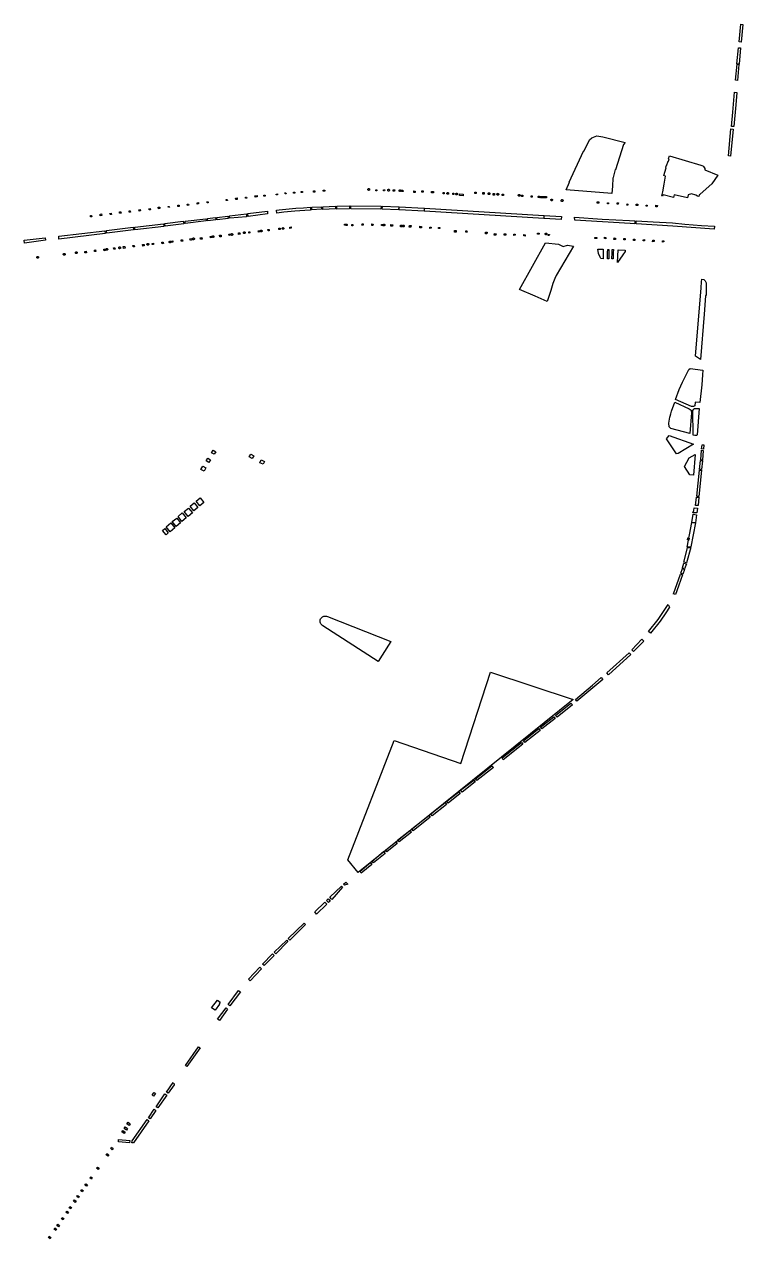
# Model space of a CAD drawing. Header units: millimetres. Extents: x 734061 to 736248, y 4017837 to 4020740.
# Drawn here: x 735771 to 736231, y 4018589 to 4019365 of the extents above; entities that cross this region are included whole.
import ezdxf

# ---------------------------------------------------------------- set-up
doc = ezdxf.new("R2010")
doc.units = ezdxf.units.MM
for name, color, linetype, true_color in [('bolvar', 143, 'Continuous', 0x3faae0), ('lachaki', 215, 'Continuous', 0xa953ac), ('park', 3, 'Continuous', 0x1ffa07)]:
    doc.layers.add(name, color=color, linetype=linetype, true_color=true_color)

msp = doc.modelspace()

# ---------------------------------------------------------------- linework, layer by layer
at = {"layer": 'bolvar'}
for points in [[(736230.97, 4019364.53), (736229.95, 4019353.3), (736228.62, 4019353.4), (736229.65, 4019364.63)], [(736229.57, 4019349.5), (736228.65, 4019339.09), (736227.28, 4019339.29), (736228.26, 4019349.59)], [(736227.32, 4019339.14), (736228.56, 4019338.97), (736227.65, 4019328.77), (736226.38, 4019328.83)], [(736227.14, 4019321.1), (736226.46, 4019313.11), (736225.32, 4019299.29), (736223.83, 4019299.34), (736224.55, 4019308.55), (736225.73, 4019321.23)], [(736224.81, 4019297.58), (736223.18, 4019280.45), (736221.83, 4019280.5), (736223.42, 4019297.71)], [(735933.4, 4019256.21), (735933.5, 4019255.64), (735932.52, 4019255.57), (735932.47, 4019256.11)], [(735938.77, 4019256.99), (735938.89, 4019256.37), (735938.21, 4019256.26), (735938.08, 4019256.88)], [(735944.6, 4019257.4), (735944.6, 4019256.68), (735943.74, 4019256.71), (735943.74, 4019257.42)], [(735949.37, 4019257.87), (735949.38, 4019257.06), (735948.55, 4019257.06), (735948.54, 4019257.86)], [(735957.21, 4019258.18), (735957.21, 4019257.44), (735956.36, 4019257.43), (735956.36, 4019258.18)], [(735963.6, 4019257.89), (735962.65, 4019257.92), (735962.67, 4019258.66), (735963.6, 4019258.63)], [(735991.78, 4019259.62), (735991.88, 4019259.61), (735991.98, 4019259.59), (735992.07, 4019259.55), (735992.15, 4019259.49), (735992.22, 4019259.42), (735992.28, 4019259.34), (735992.32, 4019259.25), (735992.35, 4019259.15), (735992.36, 4019259.05), (735992.35, 4019258.95), (735992.32, 4019258.86), (735992.28, 4019258.77), (735992.22, 4019258.69), (735992.15, 4019258.61), (735992.07, 4019258.56), (735991.98, 4019258.52), (735991.88, 4019258.49), (735991.78, 4019258.48), (735991.69, 4019258.49), (735991.59, 4019258.52), (735991.5, 4019258.56), (735991.42, 4019258.61), (735991.35, 4019258.69), (735991.29, 4019258.77), (735991.25, 4019258.86), (735991.22, 4019258.95), (735991.21, 4019259.05), (735991.22, 4019259.15), (735991.25, 4019259.25), (735991.29, 4019259.34), (735991.35, 4019259.42), (735991.42, 4019259.49), (735991.5, 4019259.55), (735991.59, 4019259.59), (735991.69, 4019259.61)], [(735996.95, 4019258.83), (735996.95, 4019258.25), (735996.27, 4019258.25), (735996.27, 4019258.83)], [(736001.97, 4019258.91), (736001.95, 4019258.21), (736001.27, 4019258.23), (736001.28, 4019258.92)], [(736004.47, 4019259.21), (736004.57, 4019259.2), (736004.67, 4019259.17), (736004.76, 4019259.13), (736004.84, 4019259.07), (736004.92, 4019259), (736004.97, 4019258.92), (736005.02, 4019258.83), (736005.04, 4019258.73), (736005.05, 4019258.63), (736005.04, 4019258.53), (736005.02, 4019258.43), (736004.97, 4019258.34), (736004.92, 4019258.26), (736004.84, 4019258.18), (736004.76, 4019258.13), (736004.67, 4019258.08), (736004.57, 4019258.06), (736004.47, 4019258.05), (736004.37, 4019258.06), (736004.27, 4019258.08), (736004.18, 4019258.13), (736004.1, 4019258.18), (736004.03, 4019258.26), (736003.97, 4019258.34), (736003.93, 4019258.43), (736003.9, 4019258.53), (736003.89, 4019258.63), (736003.9, 4019258.73), (736003.93, 4019258.83), (736003.97, 4019258.92), (736004.03, 4019259), (736004.1, 4019259.07), (736004.18, 4019259.13), (736004.27, 4019259.17), (736004.37, 4019259.2)], [(736008.35, 4019257.96), (736007.43, 4019258.02), (736007.47, 4019258.86), (736008.38, 4019258.79)], [(736011.73, 4019258.81), (736011.82, 4019258.8), (736011.91, 4019258.78), (736012, 4019258.74), (736012.07, 4019258.69), (736012.13, 4019258.62), (736012.19, 4019258.55), (736012.23, 4019258.46), (736012.25, 4019258.38), (736012.26, 4019258.29), (736012.25, 4019258.19), (736012.23, 4019258.11), (736012.19, 4019258.02), (736012.13, 4019257.95), (736012.07, 4019257.88), (736012, 4019257.83), (736011.91, 4019257.79), (736011.82, 4019257.77), (736011.73, 4019257.76), (736011.64, 4019257.77), (736011.55, 4019257.79), (736011.47, 4019257.83), (736011.4, 4019257.88), (736011.33, 4019257.95), (736011.28, 4019258.02), (736011.24, 4019258.11), (736011.22, 4019258.19), (736011.21, 4019258.29), (736011.22, 4019258.38), (736011.24, 4019258.46), (736011.28, 4019258.55), (736011.33, 4019258.62), (736011.4, 4019258.69), (736011.47, 4019258.74), (736011.55, 4019258.78), (736011.64, 4019258.8)], [(736013.68, 4019258.71), (736013.69, 4019257.81), (736012.8, 4019257.82), (736012.78, 4019258.72)], [(736021.36, 4019258.08), (736021.36, 4019257.2), (736020.54, 4019257.2), (736020.52, 4019258.1)], [(736026.63, 4019258.18), (736026.64, 4019257.28), (736025.75, 4019257.29), (736025.74, 4019258.19)], [(736031.86, 4019257.8), (736031.87, 4019257.82), (736033.18, 4019257.87), (736033.19, 4019256.9), (736031.84, 4019256.9)], [(736040.11, 4019257.08), (736040.11, 4019256.19), (736039.29, 4019256.2), (736039.28, 4019257.1)], [(736042.3, 4019257.07), (736042.4, 4019257.06), (736042.49, 4019257.04), (736042.58, 4019257), (736042.66, 4019256.94), (736042.72, 4019256.88), (736042.78, 4019256.8), (736042.82, 4019256.71), (736042.84, 4019256.62), (736042.85, 4019256.52), (736042.84, 4019256.43), (736042.82, 4019256.33), (736042.78, 4019256.25), (736042.72, 4019256.17), (736042.66, 4019256.1), (736042.58, 4019256.05), (736042.49, 4019256.01), (736042.4, 4019255.98), (736042.3, 4019255.97), (736042.21, 4019255.98), (736042.11, 4019256.01), (736042.03, 4019256.05), (736041.95, 4019256.1), (736041.88, 4019256.17), (736041.83, 4019256.25), (736041.79, 4019256.33), (736041.76, 4019256.43), (736041.75, 4019256.52), (736041.76, 4019256.62), (736041.79, 4019256.71), (736041.83, 4019256.8), (736041.88, 4019256.88), (736041.95, 4019256.94), (736042.03, 4019257), (736042.11, 4019257.04), (736042.21, 4019257.06)], [(736046.28, 4019256.74), (736046.29, 4019255.85), (736045.47, 4019255.86), (736045.45, 4019256.76)], [(736047.96, 4019256.69), (736048.06, 4019256.68), (736048.15, 4019256.66), (736048.23, 4019256.62), (736048.31, 4019256.57), (736048.38, 4019256.5), (736048.43, 4019256.42), (736048.47, 4019256.34), (736048.5, 4019256.25), (736048.5, 4019256.15), (736048.5, 4019256.06), (736048.47, 4019255.97), (736048.43, 4019255.88), (736048.38, 4019255.81), (736048.31, 4019255.74), (736048.23, 4019255.69), (736048.15, 4019255.65), (736048.06, 4019255.62), (736047.96, 4019255.61), (736047.87, 4019255.62), (736047.78, 4019255.65), (736047.69, 4019255.69), (736047.62, 4019255.74), (736047.55, 4019255.81), (736047.5, 4019255.88), (736047.46, 4019255.97), (736047.43, 4019256.06), (736047.43, 4019256.15), (736047.43, 4019256.25), (736047.46, 4019256.34), (736047.5, 4019256.42), (736047.55, 4019256.5), (736047.62, 4019256.57), (736047.69, 4019256.62), (736047.78, 4019256.66), (736047.87, 4019256.68)], [(736049.86, 4019256.12), (736049.87, 4019256.14), (736049.86, 4019256.23), (736052.13, 4019256.14), (736052.16, 4019255.09), (736049.83, 4019255.2)], [(736060.48, 4019257.35), (736060.49, 4019256.45), (736059.6, 4019256.46), (736059.59, 4019257.36)], [(736065.56, 4019257.04), (736065.56, 4019256.15), (736064.74, 4019256.16), (736064.72, 4019257.06)], [(736068.66, 4019257.01), (736068.77, 4019257), (736068.87, 4019256.97), (736068.96, 4019256.92), (736069.05, 4019256.87), (736069.12, 4019256.79), (736069.18, 4019256.71), (736069.23, 4019256.61), (736069.25, 4019256.51), (736069.26, 4019256.41), (736069.25, 4019256.3), (736069.23, 4019256.2), (736069.18, 4019256.11), (736069.12, 4019256.02), (736069.05, 4019255.95), (736068.96, 4019255.89), (736068.87, 4019255.84), (736068.77, 4019255.82), (736068.66, 4019255.81), (736068.56, 4019255.82), (736068.46, 4019255.84), (736068.37, 4019255.89), (736068.28, 4019255.95), (736068.21, 4019256.02), (736068.15, 4019256.11), (736068.1, 4019256.2), (736068.08, 4019256.3), (736068.07, 4019256.41), (736068.08, 4019256.51), (736068.1, 4019256.61), (736068.15, 4019256.71), (736068.21, 4019256.79), (736068.28, 4019256.87), (736068.37, 4019256.92), (736068.46, 4019256.97), (736068.56, 4019257)], [(736071.29, 4019256.5), (736072.13, 4019256.5), (736072.16, 4019255.45), (736071.32, 4019255.52), (736071.28, 4019255.5)], [(736074.32, 4019256.6), (736074.42, 4019256.59), (736074.51, 4019256.56), (736074.6, 4019256.52), (736074.68, 4019256.46), (736074.75, 4019256.39), (736074.81, 4019256.31), (736074.85, 4019256.22), (736074.88, 4019256.13), (736074.89, 4019256.03), (736074.88, 4019255.93), (736074.85, 4019255.83), (736074.81, 4019255.74), (736074.75, 4019255.66), (736074.68, 4019255.59), (736074.6, 4019255.53), (736074.51, 4019255.49), (736074.42, 4019255.46), (736074.32, 4019255.45), (736074.22, 4019255.46), (736074.12, 4019255.49), (736074.03, 4019255.53), (736073.95, 4019255.59), (736073.88, 4019255.66), (736073.82, 4019255.74), (736073.78, 4019255.83), (736073.75, 4019255.93), (736073.74, 4019256.03), (736073.75, 4019256.13), (736073.78, 4019256.22), (736073.82, 4019256.31), (736073.88, 4019256.39), (736073.95, 4019256.46), (736074.03, 4019256.52), (736074.12, 4019256.56), (736074.22, 4019256.59)], [(736077.93, 4019256.12), (736077.93, 4019255.23), (736077.11, 4019255.24), (736077.09, 4019256.14)], [(736088, 4019255.91), (736088.1, 4019255.9), (736088.19, 4019255.88), (736088.28, 4019255.83), (736088.37, 4019255.78), (736088.44, 4019255.71), (736088.49, 4019255.62), (736088.54, 4019255.53), (736088.56, 4019255.44), (736088.57, 4019255.34), (736088.56, 4019255.24), (736088.54, 4019255.14), (736088.49, 4019255.05), (736088.44, 4019254.97), (736088.37, 4019254.9), (736088.28, 4019254.84), (736088.19, 4019254.8), (736088.1, 4019254.77), (736088, 4019254.76), (736087.9, 4019254.77), (736087.8, 4019254.8), (736087.71, 4019254.84), (736087.63, 4019254.9), (736087.56, 4019254.97), (736087.5, 4019255.05), (736087.46, 4019255.14), (736087.43, 4019255.24), (736087.42, 4019255.34), (736087.43, 4019255.44), (736087.46, 4019255.53), (736087.5, 4019255.62), (736087.56, 4019255.71), (736087.63, 4019255.78), (736087.71, 4019255.83), (736087.8, 4019255.88), (736087.9, 4019255.9)], [(735864.16, 4019248.26), (735864.24, 4019247.65), (735863.64, 4019247.56), (735863.54, 4019248.14)], [(735870.53, 4019248.26), (735869.65, 4019248.21), (735869.6, 4019249.01), (735870.46, 4019249.06)], [(735876.57, 4019249.73), (735876.67, 4019248.98), (735875.79, 4019248.85), (735875.71, 4019249.61)], [(735882.84, 4019250.64), (735882.94, 4019249.78), (735882.13, 4019249.71), (735882, 4019250.52)], [(735889.1, 4019250.54), (735888.35, 4019250.44), (735888.26, 4019251.12), (735889.02, 4019251.24)], [(735901.27, 4019252.75), (735901.35, 4019252.06), (735900.68, 4019251.96), (735900.6, 4019252.65)], [(735906.67, 4019252.6), (735906.57, 4019253.46), (735907.52, 4019253.63), (735907.67, 4019252.76)], [(735913.66, 4019254.12), (735913.76, 4019253.46), (735913.03, 4019253.41), (735913.01, 4019254.1)], [(735920.3, 4019255.19), (735920.31, 4019254.29), (735919.05, 4019254.07), (735918.96, 4019255)], [(735925.5, 4019254.73), (735924.66, 4019254.72), (735924.6, 4019255.4), (735925.49, 4019255.53)], [(735962.3, 4019246.31), (735962.33, 4019248.07), (735970.42, 4019248.42), (735970.55, 4019246.59)], [(735971.41, 4019248.47), (735979.4, 4019248.69), (735979.51, 4019246.76), (735971.44, 4019246.5)], [(735980.31, 4019248.63), (735999.61, 4019248.37), (735999.6, 4019246.54), (735980.33, 4019246.75)], [(736000.48, 4019248.37), (736010.92, 4019247.97), (736010.87, 4019246.1), (736000.46, 4019246.47)], [(736090.34, 4019255.44), (736090.34, 4019254.56), (736089.52, 4019254.57), (736089.51, 4019255.47)], [(736096.35, 4019254.21), (736095.55, 4019254.25), (736095.58, 4019255.01), (736096.39, 4019254.97)], [(736100.58, 4019254.86), (736100.67, 4019254.85), (736100.76, 4019254.83), (736100.84, 4019254.79), (736100.91, 4019254.74), (736100.98, 4019254.67), (736101.03, 4019254.6), (736101.07, 4019254.52), (736101.09, 4019254.43), (736101.1, 4019254.34), (736101.09, 4019254.25), (736101.07, 4019254.16), (736101.03, 4019254.08), (736100.98, 4019254.01), (736100.91, 4019253.94), (736100.84, 4019253.89), (736100.76, 4019253.85), (736100.67, 4019253.83), (736100.58, 4019253.82), (736100.49, 4019253.83), (736100.4, 4019253.85), (736100.32, 4019253.89), (736100.24, 4019253.94), (736100.18, 4019254.01), (736100.13, 4019254.08), (736100.09, 4019254.16), (736100.07, 4019254.25), (736100.06, 4019254.34), (736100.07, 4019254.43), (736100.09, 4019254.52), (736100.13, 4019254.6), (736100.18, 4019254.67), (736100.24, 4019254.74), (736100.32, 4019254.79), (736100.4, 4019254.83), (736100.49, 4019254.85)], [(736105.53, 4019253.62), (736101.7, 4019253.75), (736101.72, 4019254.66), (736105.56, 4019254.51)], [(736108.76, 4019252.96), (736108.86, 4019252.95), (736108.95, 4019252.92), (736109.03, 4019252.88), (736109.11, 4019252.83), (736109.18, 4019252.76), (736109.24, 4019252.68), (736109.28, 4019252.59), (736109.3, 4019252.5), (736109.31, 4019252.41), (736109.3, 4019252.31), (736109.28, 4019252.22), (736109.24, 4019252.13), (736109.18, 4019252.05), (736109.11, 4019251.98), (736109.03, 4019251.93), (736108.95, 4019251.89), (736108.86, 4019251.86), (736108.76, 4019251.86), (736108.66, 4019251.86), (736108.57, 4019251.89), (736108.48, 4019251.93), (736108.41, 4019251.98), (736108.34, 4019252.05), (736108.28, 4019252.13), (736108.24, 4019252.22), (736108.22, 4019252.31), (736108.21, 4019252.41), (736108.22, 4019252.5), (736108.24, 4019252.59), (736108.28, 4019252.68), (736108.34, 4019252.76), (736108.41, 4019252.83), (736108.48, 4019252.88), (736108.57, 4019252.92), (736108.66, 4019252.95)], [(736115.44, 4019252.61), (736115.54, 4019252.6), (736115.65, 4019252.57), (736115.74, 4019252.53), (736115.83, 4019252.47), (736115.91, 4019252.39), (736115.97, 4019252.3), (736116.01, 4019252.21), (736116.04, 4019252.1), (736116.05, 4019252), (736116.04, 4019251.89), (736116.01, 4019251.79), (736115.97, 4019251.69), (736115.91, 4019251.6), (736115.83, 4019251.53), (736115.74, 4019251.46), (736115.65, 4019251.42), (736115.54, 4019251.39), (736115.44, 4019251.38), (736115.33, 4019251.39), (736115.23, 4019251.42), (736115.13, 4019251.46), (736115.04, 4019251.53), (736114.97, 4019251.6), (736114.91, 4019251.69), (736114.86, 4019251.79), (736114.83, 4019251.89), (736114.82, 4019252), (736114.83, 4019252.1), (736114.86, 4019252.21), (736114.91, 4019252.3), (736114.97, 4019252.39), (736115.04, 4019252.47), (736115.13, 4019252.53), (736115.23, 4019252.57), (736115.33, 4019252.6)], [(736138.85, 4019251.13), (736138.84, 4019250.21), (736137.94, 4019250.23), (736137.94, 4019251.13)], [(736145.16, 4019250.5), (736145.15, 4019249.88), (736144.53, 4019249.89), (736144.55, 4019250.5)], [(736151.38, 4019249.62), (736150.6, 4019249.63), (736150.68, 4019250.43), (736151.47, 4019250.44)], [(736157.47, 4019249.08), (736156.84, 4019249.13), (736156.95, 4019249.8), (736157.56, 4019249.76)], [(736163.8, 4019249.6), (736163.8, 4019248.77), (736162.9, 4019248.8), (736162.9, 4019249.62)], [(736169.87, 4019248.43), (736169.21, 4019248.48), (736169.27, 4019249.09), (736169.92, 4019249.04)], [(736176.38, 4019248.89), (736176.3, 4019247.97), (736175.37, 4019248.05), (736175.44, 4019248.97)], [(735814.52, 4019242.42), (735814.63, 4019241.68), (735813.82, 4019241.56), (735813.73, 4019242.38)], [(735819.91, 4019243.21), (735820.83, 4019243.41), (735820.96, 4019242.42), (735819.99, 4019242.26)], [(735827.03, 4019243.9), (735827.22, 4019243.16), (735826.31, 4019242.99), (735826.21, 4019243.76)], [(735833.25, 4019244.83), (735833.41, 4019243.91), (735832.42, 4019243.82), (735832.32, 4019244.67)], [(735838.63, 4019244.51), (735838.45, 4019245.31), (735839.22, 4019245.35), (735839.4, 4019244.58)], [(735845.63, 4019246.19), (735845.72, 4019245.42), (735844.91, 4019245.2), (735844.76, 4019246.13)], [(735852.03, 4019246.91), (735852.15, 4019246.09), (735851.35, 4019245.99), (735851.22, 4019246.79)], [(735858.05, 4019247.72), (735858.15, 4019246.8), (735857.28, 4019246.75), (735857.19, 4019247.67)], [(735874.27, 4019238.81), (735887.6, 4019240.39), (735887.74, 4019238.95), (735874.42, 4019237.35)], [(735888.7, 4019240.49), (735893.7, 4019241.09), (735893.87, 4019239.62), (735888.89, 4019239.07)], [(735894.6, 4019241.18), (735901.68, 4019241.99), (735901.86, 4019240.57), (735894.81, 4019239.73)], [(735902.71, 4019242.29), (735913.49, 4019243.49), (735913.69, 4019241.56), (735902.84, 4019240.62)], [(735914.46, 4019243.72), (735926.94, 4019245.13), (735927.11, 4019243.41), (735914.74, 4019241.73)], [(735954.43, 4019247.71), (735954.52, 4019245.9), (735950.94, 4019245.63), (735944.56, 4019245.2), (735937.37, 4019244.46), (735932.97, 4019243.97), (735932.83, 4019245.81), (735934.54, 4019245.96), (735938.82, 4019246.42), (735945.23, 4019247.03), (735950.04, 4019247.39)], [(735955.45, 4019247.71), (735961.37, 4019248), (735961.46, 4019246.4), (735955.46, 4019246.04)], [(736027.26, 4019247.1), (736027.29, 4019245.23), (736011.15, 4019246.09), (736011.25, 4019247.97)], [(736103.71, 4019242.44), (736103.7, 4019240.56), (736027.41, 4019245.18), (736027.46, 4019247.12)], [(736115.06, 4019241.77), (736114.92, 4019239.94), (736103.88, 4019240.56), (736103.89, 4019242.41)], [(736161.91, 4019239.03), (736161.89, 4019237.2), (736158.98, 4019237.35), (736123.57, 4019239.46), (736123.38, 4019241.29), (736141.03, 4019240.19), (736158.52, 4019239.25)], [(735793.62, 4019229.25), (735822.93, 4019232.72), (735823.13, 4019231.01), (735793.54, 4019227.38)], [(735824.1, 4019232.81), (735841.19, 4019234.88), (735841.37, 4019233.18), (735824.29, 4019231.15)], [(735842.14, 4019235.08), (735860.47, 4019237.14), (735860.64, 4019235.5), (735842.25, 4019233.36)], [(735861.54, 4019235.62), (735861.34, 4019237.33), (735873.1, 4019238.76), (735873.41, 4019237.12)], [(735921.07, 4019232.63), (735921.96, 4019232.71), (735922.04, 4019231.94), (735921.24, 4019231.82)], [(735922.93, 4019233.12), (735923.04, 4019233.11), (735923.13, 4019233.08), (735923.23, 4019233.04), (735923.31, 4019232.98), (735923.38, 4019232.91), (735923.44, 4019232.82), (735923.48, 4019232.73), (735923.51, 4019232.63), (735923.52, 4019232.53), (735923.51, 4019232.43), (735923.48, 4019232.33), (735923.44, 4019232.24), (735923.38, 4019232.16), (735923.31, 4019232.09), (735923.23, 4019232.03), (735923.13, 4019231.98), (735923.04, 4019231.96), (735922.93, 4019231.95), (735922.83, 4019231.96), (735922.74, 4019231.98), (735922.64, 4019232.03), (735922.56, 4019232.09), (735922.49, 4019232.16), (735922.43, 4019232.24), (735922.39, 4019232.33), (735922.36, 4019232.43), (735922.35, 4019232.53), (735922.36, 4019232.63), (735922.39, 4019232.73), (735922.43, 4019232.82), (735922.49, 4019232.91), (735922.56, 4019232.98), (735922.64, 4019233.04), (735922.74, 4019233.08), (735922.83, 4019233.11)], [(735927.26, 4019233.39), (735928.1, 4019233.49), (735928.15, 4019232.68), (735927.36, 4019232.6)], [(735935.02, 4019234.25), (735935.1, 4019233.54), (735934.31, 4019233.42), (735934.16, 4019234.28)], [(735936.94, 4019234.68), (735937.03, 4019234.67), (735937.12, 4019234.64), (735937.21, 4019234.6), (735937.28, 4019234.55), (735937.35, 4019234.48), (735937.4, 4019234.41), (735937.44, 4019234.32), (735937.47, 4019234.23), (735937.48, 4019234.14), (735937.47, 4019234.04), (735937.44, 4019233.95), (735937.4, 4019233.87), (735937.35, 4019233.79), (735937.28, 4019233.72), (735937.21, 4019233.67), (735937.12, 4019233.63), (735937.03, 4019233.6), (735936.94, 4019233.6), (735936.84, 4019233.6), (735936.75, 4019233.63), (735936.67, 4019233.67), (735936.59, 4019233.72), (735936.52, 4019233.79), (735936.47, 4019233.87), (735936.43, 4019233.95), (735936.41, 4019234.04), (735936.4, 4019234.14), (735936.41, 4019234.23), (735936.43, 4019234.32), (735936.47, 4019234.41), (735936.52, 4019234.48), (735936.59, 4019234.55), (735936.67, 4019234.6), (735936.75, 4019234.64), (735936.84, 4019234.67)], [(735942.06, 4019235.11), (735942.11, 4019234.34), (735941.33, 4019234.21), (735941.21, 4019235.01)], [(735976.18, 4019236.98), (735976.93, 4019236.97), (735976.96, 4019236.24), (735976.22, 4019236.2)], [(735977.59, 4019236.98), (735977.67, 4019236.97), (735977.76, 4019236.95), (735977.84, 4019236.91), (735977.91, 4019236.86), (735977.97, 4019236.8), (735978.02, 4019236.73), (735978.06, 4019236.65), (735978.08, 4019236.57), (735978.09, 4019236.48), (735978.08, 4019236.39), (735978.06, 4019236.31), (735978.02, 4019236.23), (735977.97, 4019236.16), (735977.91, 4019236.09), (735977.84, 4019236.04), (735977.76, 4019236.01), (735977.67, 4019235.98), (735977.59, 4019235.98), (735977.5, 4019235.98), (735977.41, 4019236.01), (735977.33, 4019236.04), (735977.26, 4019236.09), (735977.2, 4019236.16), (735977.15, 4019236.23), (735977.11, 4019236.31), (735977.09, 4019236.39), (735977.08, 4019236.48), (735977.09, 4019236.57), (735977.11, 4019236.65), (735977.15, 4019236.73), (735977.2, 4019236.8), (735977.26, 4019236.86), (735977.33, 4019236.91), (735977.41, 4019236.95), (735977.5, 4019236.97)], [(735980.9, 4019236.72), (735981.68, 4019236.74), (735981.68, 4019235.91), (735980.91, 4019235.9)], [(735988.23, 4019237.07), (735988.24, 4019236.18), (735987.39, 4019236.18), (735987.47, 4019237.07)], [(735993.65, 4019237.06), (735994.54, 4019236.96), (735994.49, 4019235.98), (735993.73, 4019235.98)], [(735999.87, 4019236.72), (736000.68, 4019236.7), (736000.69, 4019235.9), (735999.89, 4019235.97)], [(736001.51, 4019236.91), (736001.61, 4019236.9), (736001.7, 4019236.87), (736001.8, 4019236.83), (736001.88, 4019236.77), (736001.95, 4019236.7), (736002.01, 4019236.62), (736002.05, 4019236.53), (736002.08, 4019236.43), (736002.09, 4019236.33), (736002.08, 4019236.23), (736002.05, 4019236.13), (736002.01, 4019236.04), (736001.95, 4019235.96), (736001.88, 4019235.88), (736001.8, 4019235.83), (736001.7, 4019235.78), (736001.61, 4019235.76), (736001.51, 4019235.75), (736001.41, 4019235.76), (736001.31, 4019235.78), (736001.22, 4019235.83), (736001.13, 4019235.88), (736001.06, 4019235.96), (736001, 4019236.04), (736000.96, 4019236.13), (736000.93, 4019236.23), (736000.93, 4019236.33), (736000.93, 4019236.43), (736000.96, 4019236.53), (736001, 4019236.62), (736001.06, 4019236.7), (736001.13, 4019236.77), (736001.22, 4019236.83), (736001.31, 4019236.87), (736001.41, 4019236.9)], [(736007.11, 4019236.49), (736006.98, 4019235.51), (736005.93, 4019235.59), (736005.98, 4019236.58)], [(736013.13, 4019236.31), (736013.1, 4019235.22), (736012.11, 4019235.26), (736012.1, 4019236.3)], [(736014, 4019236.26), (736014.09, 4019236.25), (736014.18, 4019236.22), (736014.27, 4019236.18), (736014.34, 4019236.13), (736014.41, 4019236.06), (736014.46, 4019235.99), (736014.5, 4019235.9), (736014.53, 4019235.81), (736014.53, 4019235.72), (736014.53, 4019235.62), (736014.5, 4019235.53), (736014.46, 4019235.45), (736014.41, 4019235.37), (736014.34, 4019235.31), (736014.27, 4019235.25), (736014.18, 4019235.21), (736014.09, 4019235.19), (736014, 4019235.18), (736013.9, 4019235.19), (736013.81, 4019235.21), (736013.73, 4019235.25), (736013.65, 4019235.31), (736013.58, 4019235.37), (736013.53, 4019235.45), (736013.49, 4019235.53), (736013.47, 4019235.62), (736013.46, 4019235.72), (736013.47, 4019235.81), (736013.49, 4019235.9), (736013.53, 4019235.99), (736013.58, 4019236.06), (736013.65, 4019236.13), (736013.73, 4019236.18), (736013.81, 4019236.22), (736013.9, 4019236.25)], [(736018.82, 4019236.03), (736018.74, 4019235.04), (736017.73, 4019235.03), (736017.78, 4019236.06)], [(736025.53, 4019235.5), (736025.45, 4019234.5), (736024.44, 4019234.49), (736024.49, 4019235.53)], [(736030.8, 4019235.01), (736031.61, 4019234.99), (736031.65, 4019234.29), (736030.84, 4019234.17)], [(736036.4, 4019234.86), (736037.2, 4019234.85), (736037.25, 4019234.15), (736036.43, 4019234.03)], [(736047.67, 4019232.78), (736047.59, 4019231.78), (736046.58, 4019231.78), (736046.63, 4019232.81)], [(736053.79, 4019232.56), (736054.6, 4019232.54), (736054.64, 4019231.85), (736053.83, 4019231.73)], [(736212.81, 4019235.59), (736212.66, 4019233.69), (736186.28, 4019235.59), (736162.9, 4019237.19), (736162.85, 4019238.95), (736173.66, 4019238.37), (736185.95, 4019237.64), (736193.9, 4019236.94), (736204.5, 4019236.12)], [(735771.45, 4019226.63), (735784.75, 4019228.09), (735785.07, 4019226.59), (735771.51, 4019224.84)], [(735853.29, 4019224.61), (735854.12, 4019224.78), (735854.17, 4019223.85), (735853.33, 4019223.8)], [(735859.36, 4019225.4), (735860.37, 4019225.48), (735860.47, 4019224.54), (735859.54, 4019224.4)], [(735864.68, 4019226.11), (735864.78, 4019226.1), (735864.87, 4019226.07), (735864.96, 4019226.03), (735865.04, 4019225.97), (735865.11, 4019225.91), (735865.16, 4019225.83), (735865.2, 4019225.74), (735865.23, 4019225.64), (735865.24, 4019225.55), (735865.23, 4019225.45), (735865.2, 4019225.36), (735865.16, 4019225.27), (735865.11, 4019225.19), (735865.04, 4019225.12), (735864.96, 4019225.06), (735864.87, 4019225.02), (735864.78, 4019225), (735864.68, 4019224.99), (735864.58, 4019225), (735864.49, 4019225.02), (735864.4, 4019225.06), (735864.32, 4019225.12), (735864.25, 4019225.19), (735864.2, 4019225.27), (735864.16, 4019225.36), (735864.13, 4019225.45), (735864.12, 4019225.55), (735864.13, 4019225.64), (735864.16, 4019225.74), (735864.2, 4019225.83), (735864.25, 4019225.91), (735864.32, 4019225.97), (735864.4, 4019226.03), (735864.49, 4019226.07), (735864.58, 4019226.1)], [(735866.44, 4019226.17), (735866.52, 4019225.39), (735865.68, 4019225.34), (735865.58, 4019226.07)], [(735871.72, 4019226.91), (735872.73, 4019226.85), (735872.77, 4019225.96), (735871.78, 4019225.93)], [(735878.7, 4019227.73), (735878.79, 4019226.86), (735877.76, 4019226.49), (735877.44, 4019227.47)], [(735879.67, 4019228.11), (735879.77, 4019228.1), (735879.87, 4019228.08), (735879.96, 4019228.03), (735880.05, 4019227.97), (735880.12, 4019227.9), (735880.18, 4019227.82), (735880.22, 4019227.73), (735880.25, 4019227.63), (735880.26, 4019227.53), (735880.25, 4019227.42), (735880.22, 4019227.32), (735880.18, 4019227.23), (735880.12, 4019227.15), (735880.05, 4019227.08), (735879.96, 4019227.02), (735879.87, 4019226.97), (735879.77, 4019226.95), (735879.67, 4019226.94), (735879.57, 4019226.95), (735879.47, 4019226.97), (735879.38, 4019227.02), (735879.29, 4019227.08), (735879.22, 4019227.15), (735879.16, 4019227.23), (735879.12, 4019227.32), (735879.09, 4019227.42), (735879.08, 4019227.53), (735879.09, 4019227.63), (735879.12, 4019227.73), (735879.16, 4019227.82), (735879.22, 4019227.9), (735879.29, 4019227.97), (735879.38, 4019228.03), (735879.47, 4019228.08), (735879.57, 4019228.1)], [(735885.06, 4019228.46), (735885.19, 4019227.4), (735884.23, 4019227.27), (735883.98, 4019228.25)], [(735890.37, 4019229.11), (735891.1, 4019229.24), (735891.2, 4019228.34), (735890.46, 4019228.21)], [(735892.24, 4019229.45), (735892.34, 4019229.44), (735892.42, 4019229.42), (735892.51, 4019229.38), (735892.58, 4019229.33), (735892.65, 4019229.26), (735892.7, 4019229.19), (735892.74, 4019229.1), (735892.76, 4019229.01), (735892.77, 4019228.92), (735892.76, 4019228.83), (735892.74, 4019228.74), (735892.7, 4019228.66), (735892.65, 4019228.58), (735892.58, 4019228.52), (735892.51, 4019228.46), (735892.42, 4019228.43), (735892.34, 4019228.4), (735892.24, 4019228.39), (735892.15, 4019228.4), (735892.06, 4019228.43), (735891.98, 4019228.46), (735891.9, 4019228.52), (735891.84, 4019228.58), (735891.78, 4019228.66), (735891.75, 4019228.74), (735891.72, 4019228.83), (735891.71, 4019228.92), (735891.72, 4019229.01), (735891.75, 4019229.1), (735891.78, 4019229.19), (735891.84, 4019229.26), (735891.9, 4019229.33), (735891.98, 4019229.38), (735892.06, 4019229.42), (735892.15, 4019229.44)], [(735897.34, 4019229.92), (735897.43, 4019228.88), (735896.5, 4019228.72), (735896.31, 4019229.78)], [(735902.29, 4019230.43), (735903.07, 4019230.64), (735903.19, 4019229.78), (735902.42, 4019229.7)], [(735904.22, 4019230.84), (735904.31, 4019230.84), (735904.41, 4019230.81), (735904.49, 4019230.77), (735904.57, 4019230.72), (735904.64, 4019230.65), (735904.7, 4019230.57), (735904.74, 4019230.48), (735904.76, 4019230.39), (735904.77, 4019230.29), (735904.76, 4019230.2), (735904.74, 4019230.11), (735904.7, 4019230.02), (735904.64, 4019229.94), (735904.57, 4019229.87), (735904.49, 4019229.82), (735904.41, 4019229.78), (735904.31, 4019229.75), (735904.22, 4019229.74), (735904.12, 4019229.75), (735904.03, 4019229.78), (735903.94, 4019229.82), (735903.86, 4019229.87), (735903.8, 4019229.94), (735903.74, 4019230.02), (735903.7, 4019230.11), (735903.68, 4019230.2), (735903.67, 4019230.29), (735903.68, 4019230.39), (735903.7, 4019230.48), (735903.74, 4019230.57), (735903.8, 4019230.65), (735903.86, 4019230.72), (735903.94, 4019230.77), (735904.03, 4019230.81), (735904.12, 4019230.84)], [(735908.43, 4019231.41), (735909.37, 4019231.42), (735909.54, 4019230.42), (735908.56, 4019230.33)], [(735912.16, 4019232.01), (735912.25, 4019232), (735912.34, 4019231.97), (735912.43, 4019231.93), (735912.51, 4019231.88), (735912.58, 4019231.81), (735912.63, 4019231.73), (735912.67, 4019231.64), (735912.7, 4019231.55), (735912.71, 4019231.45), (735912.7, 4019231.36), (735912.67, 4019231.26), (735912.63, 4019231.18), (735912.58, 4019231.1), (735912.51, 4019231.03), (735912.43, 4019230.97), (735912.34, 4019230.93), (735912.25, 4019230.91), (735912.16, 4019230.9), (735912.06, 4019230.91), (735911.97, 4019230.93), (735911.88, 4019230.97), (735911.8, 4019231.03), (735911.73, 4019231.1), (735911.68, 4019231.18), (735911.64, 4019231.26), (735911.61, 4019231.36), (735911.6, 4019231.45), (735911.61, 4019231.55), (735911.64, 4019231.64), (735911.68, 4019231.73), (735911.73, 4019231.81), (735911.8, 4019231.88), (735911.88, 4019231.93), (735911.97, 4019231.97), (735912.06, 4019232)], [(735915.02, 4019231.94), (735915.71, 4019232.06), (735915.67, 4019231.36), (735915.04, 4019231.2)], [(736067.47, 4019231.69), (736067.39, 4019230.7), (736066.38, 4019230.69), (736066.44, 4019231.72)], [(736073.17, 4019230.81), (736073.09, 4019229.81), (736072.08, 4019229.8), (736072.14, 4019230.83)], [(736079.51, 4019230.77), (736079.43, 4019229.77), (736078.42, 4019229.76), (736078.48, 4019230.8)], [(736084.6, 4019230.51), (736085.41, 4019230.49), (736085.45, 4019229.79), (736084.64, 4019229.67)], [(736091.84, 4019230.18), (736091.81, 4019229.24), (736090.9, 4019229.34), (736090.9, 4019230.25)], [(736099.61, 4019231.08), (736100.86, 4019231.06), (736100.85, 4019230.43), (736099.61, 4019230.45)], [(736105.15, 4019231.21), (736105.25, 4019231.2), (736105.34, 4019231.18), (736105.42, 4019231.14), (736105.5, 4019231.08), (736105.57, 4019231.02), (736105.62, 4019230.94), (736105.66, 4019230.85), (736105.69, 4019230.76), (736105.7, 4019230.67), (736105.69, 4019230.57), (736105.66, 4019230.48), (736105.62, 4019230.39), (736105.57, 4019230.32), (736105.5, 4019230.25), (736105.42, 4019230.19), (736105.34, 4019230.15), (736105.25, 4019230.13), (736105.15, 4019230.12), (736105.06, 4019230.13), (736104.96, 4019230.15), (736104.88, 4019230.19), (736104.8, 4019230.25), (736104.73, 4019230.32), (736104.68, 4019230.39), (736104.64, 4019230.48), (736104.61, 4019230.57), (736104.6, 4019230.67), (736104.61, 4019230.76), (736104.64, 4019230.85), (736104.68, 4019230.94), (736104.73, 4019231.02), (736104.8, 4019231.08), (736104.88, 4019231.14), (736104.96, 4019231.18), (736105.06, 4019231.2)], [(736107.3, 4019230.35), (736107.26, 4019229.58), (736106.5, 4019229.63), (736106.55, 4019230.38)], [(736137.7, 4019227.68), (736136.3, 4019227.66), (736136.3, 4019228.46), (736137.7, 4019228.43)], [(736143.36, 4019228.37), (736143.34, 4019227.62), (736142.57, 4019227.64), (736142.61, 4019228.48)], [(736149.66, 4019227.98), (736149.61, 4019227.02), (736148.59, 4019227.09), (736148.65, 4019228.11)], [(736154.95, 4019227.71), (736155.71, 4019227.66), (736155.71, 4019226.84), (736154.87, 4019226.92)], [(736162.03, 4019227.31), (736162, 4019226.45), (736161, 4019226.48), (736161.02, 4019227.32)], [(736168.06, 4019226.99), (736168.08, 4019226.21), (736167.24, 4019226.18), (736167.31, 4019226.98)], [(736174.42, 4019226.62), (736174.25, 4019225.74), (736173.31, 4019225.69), (736173.45, 4019226.64)], [(736180.49, 4019226.18), (736180.41, 4019225.52), (736179.63, 4019225.42), (736179.66, 4019226.3)], [(735797.01, 4019218.24), (735797.11, 4019218.24), (735797.21, 4019218.21), (735797.31, 4019218.17), (735797.39, 4019218.11), (735797.46, 4019218.03), (735797.52, 4019217.95), (735797.56, 4019217.86), (735797.59, 4019217.76), (735797.6, 4019217.66), (735797.59, 4019217.56), (735797.56, 4019217.46), (735797.52, 4019217.36), (735797.46, 4019217.28), (735797.39, 4019217.21), (735797.31, 4019217.15), (735797.21, 4019217.11), (735797.11, 4019217.08), (735797.01, 4019217.07), (735796.91, 4019217.08), (735796.81, 4019217.11), (735796.72, 4019217.15), (735796.64, 4019217.21), (735796.56, 4019217.28), (735796.5, 4019217.36), (735796.46, 4019217.46), (735796.43, 4019217.56), (735796.43, 4019217.66), (735796.43, 4019217.76), (735796.46, 4019217.86), (735796.5, 4019217.95), (735796.56, 4019218.03), (735796.64, 4019218.11), (735796.72, 4019218.17), (735796.81, 4019218.21), (735796.91, 4019218.24)], [(735804.72, 4019219.24), (735804.82, 4019219.23), (735804.92, 4019219.2), (735805.01, 4019219.16), (735805.09, 4019219.1), (735805.17, 4019219.03), (735805.22, 4019218.95), (735805.27, 4019218.85), (735805.29, 4019218.75), (735805.3, 4019218.65), (735805.29, 4019218.55), (735805.27, 4019218.45), (735805.22, 4019218.36), (735805.17, 4019218.28), (735805.09, 4019218.2), (735805.01, 4019218.15), (735804.92, 4019218.1), (735804.82, 4019218.08), (735804.72, 4019218.07), (735804.62, 4019218.08), (735804.52, 4019218.1), (735804.42, 4019218.15), (735804.34, 4019218.2), (735804.27, 4019218.28), (735804.21, 4019218.36), (735804.17, 4019218.45), (735804.14, 4019218.55), (735804.13, 4019218.65), (735804.14, 4019218.75), (735804.17, 4019218.85), (735804.21, 4019218.95), (735804.27, 4019219.03), (735804.34, 4019219.1), (735804.42, 4019219.16), (735804.52, 4019219.2), (735804.62, 4019219.23)], [(735810.1, 4019219.51), (735811.04, 4019219.65), (735811.15, 4019218.59), (735810.13, 4019218.5)], [(735817.11, 4019220.39), (735817.23, 4019219.53), (735816.4, 4019219.4), (735816.29, 4019220.18)], [(735823.32, 4019221.01), (735823.41, 4019220.07), (735822.5, 4019219.84), (735822.37, 4019220.92)], [(735824.28, 4019221.36), (735824.37, 4019221.35), (735824.46, 4019221.33), (735824.55, 4019221.29), (735824.63, 4019221.23), (735824.7, 4019221.16), (735824.75, 4019221.09), (735824.79, 4019221), (735824.82, 4019220.91), (735824.83, 4019220.81), (735824.82, 4019220.72), (735824.79, 4019220.62), (735824.75, 4019220.54), (735824.7, 4019220.46), (735824.63, 4019220.39), (735824.55, 4019220.34), (735824.46, 4019220.29), (735824.37, 4019220.27), (735824.28, 4019220.26), (735824.18, 4019220.27), (735824.09, 4019220.29), (735824, 4019220.34), (735823.92, 4019220.39), (735823.85, 4019220.46), (735823.8, 4019220.54), (735823.76, 4019220.62), (735823.73, 4019220.72), (735823.73, 4019220.81), (735823.73, 4019220.91), (735823.76, 4019221), (735823.8, 4019221.09), (735823.85, 4019221.16), (735823.92, 4019221.23), (735824, 4019221.29), (735824.09, 4019221.33), (735824.18, 4019221.35)], [(735828.62, 4019221.68), (735829.33, 4019221.77), (735829.51, 4019220.93), (735828.73, 4019220.83)], [(735832.45, 4019222.41), (735832.55, 4019222.4), (735832.65, 4019222.38), (735832.75, 4019222.33), (735832.84, 4019222.27), (735832.91, 4019222.2), (735832.97, 4019222.11), (735833.02, 4019222.01), (735833.04, 4019221.91), (735833.05, 4019221.81), (735833.04, 4019221.7), (735833.02, 4019221.6), (735832.97, 4019221.5), (735832.91, 4019221.42), (735832.84, 4019221.34), (735832.75, 4019221.28), (735832.65, 4019221.24), (735832.55, 4019221.21), (735832.45, 4019221.2), (735832.34, 4019221.21), (735832.24, 4019221.24), (735832.14, 4019221.28), (735832.06, 4019221.34), (735831.98, 4019221.42), (735831.92, 4019221.5), (735831.88, 4019221.6), (735831.85, 4019221.7), (735831.84, 4019221.81), (735831.85, 4019221.91), (735831.88, 4019222.01), (735831.92, 4019222.11), (735831.98, 4019222.2), (735832.06, 4019222.27), (735832.14, 4019222.33), (735832.24, 4019222.38), (735832.34, 4019222.4)], [(735834.73, 4019222.52), (735835.78, 4019222.57), (735835.89, 4019221.62), (735834.84, 4019221.41)], [(735840.98, 4019223.22), (735841.82, 4019223.33), (735841.9, 4019222.37), (735841.11, 4019222.44)], [(735848.04, 4019224), (735848.17, 4019223.01), (735847.22, 4019222.82), (735847.07, 4019223.86)], [(735850.49, 4019224.6), (735850.58, 4019224.59), (735850.68, 4019224.57), (735850.77, 4019224.53), (735850.85, 4019224.47), (735850.92, 4019224.4), (735850.98, 4019224.32), (735851.02, 4019224.23), (735851.04, 4019224.14), (735851.05, 4019224.04), (735851.04, 4019223.94), (735851.02, 4019223.85), (735850.98, 4019223.76), (735850.92, 4019223.68), (735850.85, 4019223.61), (735850.77, 4019223.55), (735850.68, 4019223.51), (735850.58, 4019223.48), (735850.49, 4019223.48), (735850.39, 4019223.48), (735850.29, 4019223.51), (735850.21, 4019223.55), (735850.12, 4019223.61), (735850.06, 4019223.68), (735850, 4019223.76), (735849.96, 4019223.85), (735849.93, 4019223.94), (735849.92, 4019224.04), (735849.93, 4019224.14), (735849.96, 4019224.23), (735850, 4019224.32), (735850.06, 4019224.4), (735850.12, 4019224.47), (735850.21, 4019224.53), (735850.29, 4019224.57), (735850.39, 4019224.59)], [(736138.2, 4019220.96), (736141.73, 4019220.88), (736141.73, 4019217.62), (736141.63, 4019214.84), (736140.22, 4019214.85), (736139.78, 4019215.84), (736138.82, 4019218.17)], [(736145.4, 4019220.77), (736145.36, 4019218.73), (736145.24, 4019214.72), (736144.4, 4019214.72), (736144.57, 4019218.78), (736144.65, 4019220.79)], [(736147.42, 4019220.66), (736148.21, 4019220.65), (736148.18, 4019218.57), (736148.1, 4019214.67), (736147.27, 4019214.69), (736147.36, 4019218.56)], [(736151.21, 4019220.48), (736155.68, 4019220.21), (736155.72, 4019219.38), (736154.3, 4019217.39), (736150.84, 4019212.42)], [(735779.98, 4019216.23), (735780.08, 4019216.22), (735780.17, 4019216.2), (735780.25, 4019216.16), (735780.33, 4019216.1), (735780.4, 4019216.04), (735780.45, 4019215.96), (735780.49, 4019215.88), (735780.52, 4019215.79), (735780.52, 4019215.69), (735780.52, 4019215.6), (735780.49, 4019215.51), (735780.45, 4019215.42), (735780.4, 4019215.35), (735780.33, 4019215.28), (735780.25, 4019215.22), (735780.17, 4019215.19), (735780.08, 4019215.16), (735779.98, 4019215.15), (735779.89, 4019215.16), (735779.8, 4019215.19), (735779.71, 4019215.22), (735779.64, 4019215.28), (735779.57, 4019215.35), (735779.52, 4019215.42), (735779.48, 4019215.51), (735779.45, 4019215.6), (735779.45, 4019215.69), (735779.45, 4019215.79), (735779.48, 4019215.88), (735779.52, 4019215.96), (735779.57, 4019216.04), (735779.64, 4019216.1), (735779.71, 4019216.16), (735779.8, 4019216.2), (735779.89, 4019216.22)], [(736203.17, 4019119.03), (736201.84, 4019102.26), (736201.44, 4019101.83), (736200.82, 4019101.73), (736200.3, 4019101.86), (736199.33, 4019102.15), (736199.15, 4019117.75), (736199.66, 4019118.61), (736200.01, 4019118.99)], [(736204.93, 4019095.88), (736206.08, 4019095.84), (736205.78, 4019093.16), (736204.61, 4019093.29), (736204.62, 4019093.32)], [(736205.06, 4019085.77), (736205.22, 4019085.65), (736204.61, 4019080.06), (736203.33, 4019080.17), (736204, 4019085.87)], [(736205.62, 4019092.28), (736205.15, 4019086.12), (736204.09, 4019086.22), (736204.52, 4019092.38)], [(736202.97, 4019062.93), (736201.53, 4019063.07), (736203.31, 4019079.7), (736204.56, 4019079.6)], [(736200.89, 4019057.16), (736200.85, 4019057.12), (736201.37, 4019062.47), (736202.96, 4019062.39), (736202.36, 4019057)], [(736202.06, 4019055.38), (736201.66, 4019052.32), (736199.1, 4019052.49), (736199.69, 4019053.91), (736199.93, 4019055.55)], [(736201.41, 4019051.16), (736200.71, 4019046.01), (736198.5, 4019046.27), (736199.35, 4019051.57)], [(736198.5, 4019046.27), (736200.71, 4019046.01), (736197.79, 4019030.6), (736195.43, 4019030.53)], [(736196.77, 4019036.29), (736196.54, 4019035.05), (736195.58, 4019035.25), (736195.85, 4019036.47)], [(736194.95, 4019020.4), (736193.28, 4019020.83), (736195.55, 4019030.11), (736197.81, 4019030.31)], [(736192.39, 4019016.82), (736193.75, 4019016.22), (736192.58, 4019013.21), (736191.37, 4019013.83), (736191.35, 4019013.87)], [(736192.47, 4019017.14), (736192.45, 4019017.16), (736193.38, 4019020.27), (736194.97, 4019019.83), (736193.8, 4019016.59)], [(736183.19, 4018993.93), (736184.03, 4018992.21), (736181.84, 4018988.49), (736178.22, 4018983.21), (736171.95, 4018975.41), (736170.75, 4018976.55), (736176.89, 4018984.18)], [(736167.62, 4018970.49), (736161.2, 4018963.87), (736159.97, 4018964.89), (736166.5, 4018971.65)], [(736159.36, 4018961.84), (736145.04, 4018948.88), (736144.02, 4018950.19), (736158.31, 4018962.92)], [(736141.45, 4018945.98), (736129.97, 4018936.23), (736124.78, 4018931.96), (736123.96, 4018933.09), (736134.89, 4018942.19), (736140.41, 4018947.26)], [(736122.04, 4018929.77), (736112.22, 4018921.78), (736111.28, 4018922.95), (736121.12, 4018930.87)], [(736101.51, 4018913.31), (736091.57, 4018905.54), (736090.66, 4018906.62), (736100.62, 4018914.49)], [(736111.02, 4018920.88), (736102.57, 4018914.36), (736101.62, 4018915.41), (736110.12, 4018922.06)], [(736090.42, 4018904.6), (736077.76, 4018894.63), (736077.02, 4018895.81), (736089.52, 4018905.71)], [(736071.48, 4018889.69), (736060.89, 4018881.32), (736059.96, 4018882.41), (736070.59, 4018890.8)], [(736059.75, 4018880.42), (736051.42, 4018873.87), (736050.37, 4018875.09), (736058.91, 4018881.59)], [(736050.31, 4018873.03), (736042.66, 4018866.95), (736041.8, 4018868.08), (736049.37, 4018874.14)], [(736041.51, 4018866.11), (736032.31, 4018858.87), (736031.47, 4018860.03), (736040.67, 4018867.22)], [(736031.16, 4018857.91), (736020.18, 4018849.22), (736019.3, 4018850.38), (736030.28, 4018859.09)], [(736019.02, 4018848.29), (736011.17, 4018842.07), (736010.21, 4018843.17), (736018.11, 4018849.46)], [(736010.01, 4018841.13), (736003.39, 4018835.72), (736002.44, 4018836.86), (736009.13, 4018842.25)], [(736002.21, 4018834.77), (735994.86, 4018828.67), (735993.91, 4018829.85), (736001.31, 4018835.93)], [(735993.65, 4018827.65), (735987.01, 4018822.24), (735986.19, 4018823.35), (735992.79, 4018828.86)], [(735974.9, 4018813.11), (735968.19, 4018805.33), (735966.88, 4018806.7), (735974.29, 4018813.73)], [(735978.4, 4018815.1), (735976.28, 4018814.45), (735975.66, 4018815.12), (735977.16, 4018816.49)], [(735967.1, 4018804.31), (735966.03, 4018803.3), (735964.72, 4018804.67), (735965.88, 4018805.74)], [(735964.92, 4018802.25), (735958.33, 4018795.96), (735957.25, 4018797.39), (735963.68, 4018803.59)], [(735951.41, 4018789.27), (735941.31, 4018779.35), (735940.32, 4018780.36), (735950.43, 4018790.28)], [(735939.99, 4018778.39), (735932.37, 4018770.55), (735931.36, 4018771.55), (735939.29, 4018779.3)], [(735931.33, 4018769.44), (735924.86, 4018763.04), (735923.8, 4018764.01), (735930.31, 4018770.58)], [(735923.18, 4018761.1), (735915.99, 4018753.37), (735914.94, 4018754.32), (735922.18, 4018762.09)], [(735909.66, 4018746.22), (735903.03, 4018737.43), (735901.96, 4018738.26), (735908.55, 4018747.14)], [(735893.46, 4018734.55), (735891.17, 4018736.06), (735894.94, 4018741.02), (735896.83, 4018739.67), (735896.12, 4018738.7), (735896.39, 4018738.39)], [(735901.49, 4018735.22), (735896.24, 4018727.93), (735895.01, 4018728.88), (735900.48, 4018736.03)], [(735883.97, 4018710.44), (735875.44, 4018698.49), (735874.47, 4018699.22), (735882.95, 4018711.21)], [(735854.2, 4018679.71), (735853.22, 4018680.4), (735854.45, 4018681.93), (735855.33, 4018681.23)], [(735866.65, 4018688.34), (735866.96, 4018687.98), (735867.22, 4018687.49), (735867.29, 4018686.9), (735863.51, 4018681.45), (735862.34, 4018682.25)], [(735862.63, 4018680.27), (735856.85, 4018672.07), (735855.75, 4018672.79), (735861.34, 4018681.11)], [(735854.44, 4018671.25), (735855.57, 4018670.55), (735851.95, 4018665.04), (735850.85, 4018665.82)], [(735836.76, 4018658), (735835.33, 4018658.99), (735836.03, 4018659.97), (735837.46, 4018658.91)], [(735838.53, 4018660.98), (735837.1, 4018661.96), (735837.8, 4018662.94), (735839.23, 4018661.89)], [(735851.21, 4018663.83), (735841.31, 4018649.72), (735840.21, 4018649.76), (735840.46, 4018650.98), (735850, 4018664.61)], [(735838.74, 4018649.85), (735831.68, 4018650.39), (735831.81, 4018651.89), (735838.91, 4018651.35)], [(735835.24, 4018655.78), (735833.81, 4018656.77), (735834.51, 4018657.75), (735835.94, 4018656.69)], [(735825.46, 4018642.2), (735824.79, 4018641.35), (735823.8, 4018642.07), (735824.35, 4018642.92)], [(735828.33, 4018646.28), (735827.77, 4018645.43), (735826.74, 4018646.2), (735827.29, 4018646.99)], [(735814.95, 4018627.41), (735814.4, 4018626.56), (735813.36, 4018627.34), (735813.92, 4018628.13)], [(735819.3, 4018633.59), (735818.74, 4018632.74), (735817.7, 4018633.51), (735818.26, 4018634.31)], [(735809.15, 4018619.26), (735808.6, 4018618.41), (735807.56, 4018619.18), (735808.12, 4018619.98)], [(735811.82, 4018622.86), (735811.26, 4018622.01), (735810.23, 4018622.78), (735810.78, 4018623.58)], [(735804.63, 4018612.57), (735804.07, 4018611.72), (735803.04, 4018612.5), (735803.6, 4018613.29)], [(735806.6, 4018615.51), (735806.04, 4018614.66), (735805.01, 4018615.44), (735805.57, 4018616.23)], [(735799.7, 4018605.52), (735799.14, 4018604.67), (735798.11, 4018605.44), (735798.67, 4018606.23)], [(735801.72, 4018608.38), (735801.16, 4018607.53), (735800.13, 4018608.3), (735800.68, 4018609.1)], [(735793.94, 4018597.05), (735793.38, 4018596.2), (735792.35, 4018596.98), (735792.9, 4018597.77)], [(735796.82, 4018601.35), (735796.26, 4018600.5), (735795.22, 4018601.27), (735795.78, 4018602.06)], [(735788.47, 4018589.38), (735787.91, 4018588.53), (735786.88, 4018589.3), (735787.43, 4018590.09)], [(735792.13, 4018594.69), (735791.57, 4018593.84), (735790.54, 4018594.61), (735791.1, 4018595.4)]]:
    msp.add_lwpolyline(points, close=True, dxfattribs=at)
for points in [[(736186.78, 4019000.55, 0), (736191.19, 4019013.3, 0), (736192.43, 4019012.73, 0), (736191.48, 4019009.82, 0), (736189.9, 4019005.5, 0), (736187.98, 4019000.19, 0)], [(736186.78, 4019000.55, 0), (736186.78, 4019000.55, 0), (736186.78, 4019000.54, 0)]]:
    msp.add_polyline3d(points, close=True, dxfattribs=at)
at = {"layer": 'lachaki'}
for points in [[(736204.87, 4019201.77), (736206, 4019201.53), (736206.93, 4019200.68), (736207.48, 4019199.33), (736207.64, 4019196.62), (736207.6, 4019191.39), (736207.24, 4019191.23), (736206.75, 4019185.15), (736206.3, 4019179.32), (736203.88, 4019150.39), (736200.69, 4019152.53), (736204.28, 4019196.23), (736204.68, 4019200)], [(736187.87, 4019124.81), (736190.32, 4019131.19), (736192.46, 4019135.96), (736196.49, 4019143.96), (736197.36, 4019144.65), (736205.35, 4019143.64), (736205.3, 4019140.56), (736204.72, 4019134.15), (736203.55, 4019122.99), (736200.55, 4019123.22), (736200.44, 4019120.79), (736199.4, 4019120.38), (736198.24, 4019120.32)], [(736198.3, 4019116.3), (736197.21, 4019103.08), (736185.03, 4019106.35), (736184.01, 4019107.27), (736183.76, 4019109.62), (736184.27, 4019113.46), (736184.61, 4019114.29), (736184.93, 4019115.72), (736185.31, 4019117.47), (736187.46, 4019123.12), (736196.81, 4019118.93), (736197.43, 4019118.55), (736197.91, 4019118.13), (736198.06, 4019117.67)], [(736183.84, 4019101.83), (736199.4, 4019096.27), (736189.67, 4019090.24), (736188.58, 4019090.2), (736182.2, 4019099.72)], [(735890.55, 4019086.29), (735889.46, 4019084.56), (735887.72, 4019085.64), (735888.8, 4019087.39)], [(735892.2, 4019092.48), (735893.88, 4019091.5), (735892.93, 4019089.85), (735891.25, 4019090.86)], [(735916.26, 4019089.87), (735918.19, 4019088.79), (735917.28, 4019087.09), (735915.27, 4019088.16)], [(735922.87, 4019086.25), (735925.1, 4019085.25), (735924.33, 4019083.41), (735922.04, 4019084.45)], [(736200.61, 4019089.67), (736199.58, 4019076.57), (736197.17, 4019076.61), (736193.69, 4019082), (736196.69, 4019087.48)], [(735887.48, 4019081.14), (735886.44, 4019079.07), (735884.45, 4019080.12), (735885.58, 4019082.17)], [(735886.29, 4019058.97), (735883.63, 4019056.86), (735881.32, 4019059.87), (735883.86, 4019061.96)], [(735876.5, 4019055.43), (735879.04, 4019052.35), (735876.17, 4019050.08), (735873.72, 4019053.21)], [(735882.54, 4019055.76), (735879.87, 4019053.61), (735877.52, 4019056.64), (735880.14, 4019058.75)], [(735868.95, 4019049.05), (735871.4, 4019045.93), (735868.63, 4019043.66), (735866.13, 4019046.79)], [(735875.01, 4019049.13), (735872.25, 4019046.86), (735869.78, 4019050.04), (735872.54, 4019052.32)], [(735861.26, 4019042.44), (735863.56, 4019039.68), (735862.12, 4019038.38), (735859.77, 4019041.15)], [(735862.31, 4019043.43), (735865.26, 4019045.94), (735867.65, 4019042.74), (735864.79, 4019040.35)], [(735965.34, 4018986.12), (736005.82, 4018970.15), (736004.41, 4018967.89), (735997.83, 4018957.38), (735962.32, 4018980.24), (735961.86, 4018980.56), (735961.45, 4018980.95), (735961.12, 4018981.4), (735960.87, 4018981.9), (735960.71, 4018982.44), (735960.64, 4018983), (735960.67, 4018983.56), (735960.79, 4018984.11), (735961.01, 4018984.63), (735961.31, 4018985.1), (735961.68, 4018985.52), (735962.12, 4018985.87), (735962.61, 4018986.14), (735963.14, 4018986.33), (735963.7, 4018986.42), (735964.26, 4018986.41), (735964.81, 4018986.31)]]:
    msp.add_lwpolyline(points, close=True, dxfattribs=at)
at = {"layer": 'park'}
for points in [[(736154.73, 4019287.83), (736149.67, 4019271.71), (736149.46, 4019271.77), (736148.08, 4019266.65), (736147.96, 4019266.19), (736147.68, 4019261.27), (736147.16, 4019256.55), (736118, 4019258.9), (736120.21, 4019263.64), (736119.87, 4019263.8), (736129.08, 4019283.62), (736129.56, 4019283.73), (736132.87, 4019290.83), (736134.44, 4019292), (736137.68, 4019293.4), (736141.59, 4019292.63), (736155.84, 4019289.11)], [(736184.18, 4019280.56), (736204.09, 4019274.7), (736205.38, 4019274.13), (736205.86, 4019273.81), (736206.4, 4019273.14), (736206.68, 4019272.42), (736206.72, 4019271.55), (736215, 4019268.31), (736211.18, 4019262.61), (736203.66, 4019256.17), (736203.52, 4019255.63), (736203.15, 4019255.67), (736202.91, 4019254.65), (736201.95, 4019254.87), (736200.99, 4019255.45), (736198.15, 4019256.24), (736196.09, 4019255.59), (736195.68, 4019253.62), (736187.12, 4019255.72), (736186.62, 4019253.88), (736180.07, 4019255.64), (736179.75, 4019254.88), (736179.2, 4019255), (736179.82, 4019257.48), (736180.81, 4019262.43), (736181.63, 4019267.54), (736180.41, 4019267.96), (736181.93, 4019272.95), (736181.78, 4019273), (736182.09, 4019274.15), (736182.29, 4019274.1), (736183.25, 4019277.18), (736183.48, 4019277.19), (736183.97, 4019278.67), (736183.58, 4019278.8)], [(736105.93, 4019187.45), (736098.25, 4019190.94), (736088.15, 4019195.17), (736104.78, 4019224.99), (736113.24, 4019224.05), (736116.21, 4019222.68), (736118.98, 4019223.4), (736122.68, 4019222.93), (736111.59, 4019204.09), (736110.79, 4019202.14), (736109.48, 4019198.99), (736108.14, 4019194.41)], [(735985.05, 4018822.49), (735978.49, 4018830.71), (736008.1, 4018906.9), (736050.76, 4018892.18), (736069.75, 4018950.62), (736122.62, 4018933.21)]]:
    msp.add_lwpolyline(points, close=True, dxfattribs=at)

doc.saveas('drawing.dxf')
